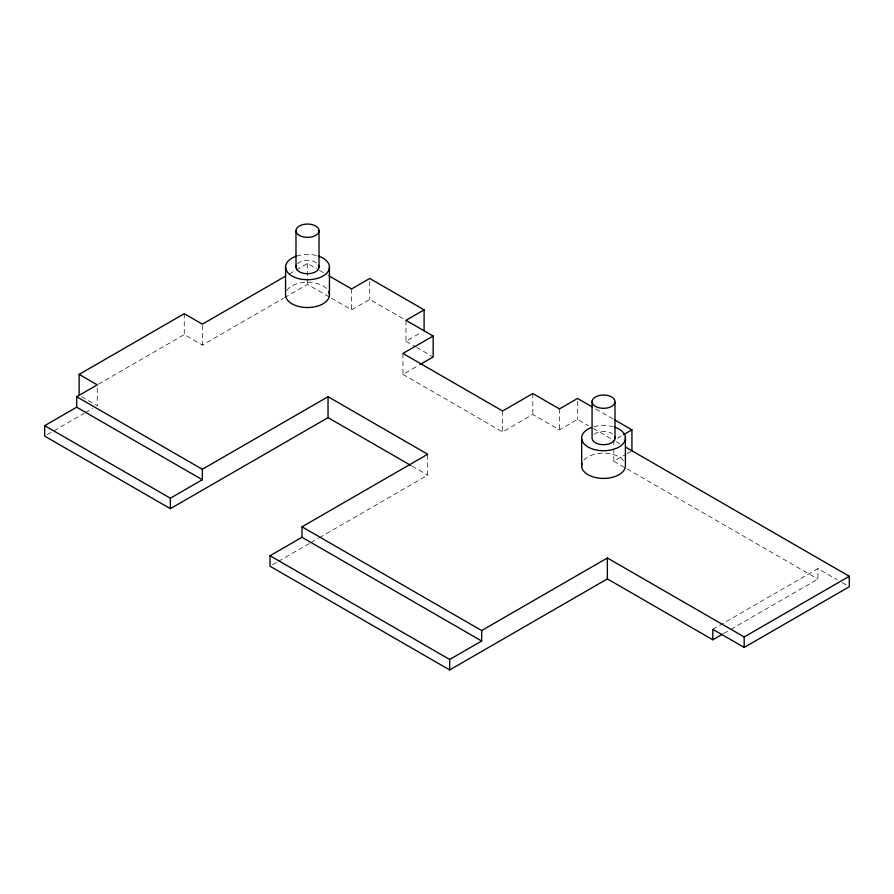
<?xml version="1.0" encoding="UTF-8"?>
<svg xmlns="http://www.w3.org/2000/svg" width="894" height="894" viewBox="0 0 894 894"><rect width="100%" height="100%" fill="white"/><g stroke="black" fill="none" stroke-linecap="round" stroke-linejoin="round"><path stroke-width="0.67" stroke-dasharray="4.47 3.35" d="M98.474 384.152L184.253 334.624L202.379 345.084L283.342 298.35M289.377 273.933L307.502 263.462L318.23 269.664M47.091 434.741L84.125 413.363M85.31 412.67L92.484 408.536M284.549 297.646L307.502 284.393L330.154 297.467M331.339 298.16L351.61 309.86L369.725 299.389L404.77 319.627M405.977 320.32L405.977 341.251L421.689 332.177M402.959 353.454L402.959 374.385L418.671 365.311M272.435 564.818L277.241 562.047M278.447 561.343L309.749 543.284M310.944 542.58L318.175 538.411M319.37 537.719L427.701 475.172L427.701 454.241M402.959 374.385L502.618 431.925L532.824 414.481L559.432 429.846L577.558 419.375L588.431 425.656M617.43 438.216L622.258 435.423M613.809 448.676L613.809 461.237L625.889 454.264M627.096 453.56L631.924 450.777M712.797 629.309L817.921 568.618L837.231 579.77M723.671 633.5L729.716 630.013M730.923 629.309L817.921 579.089L817.921 568.618M595.683 408.916L613.809 419.375M319.426 270.346L324.187 273.095M593.27 428.449L615.016 441.01M616.223 441.703L619.844 443.793M842.059 582.553L846.886 585.346M405.977 341.251L415.431 346.704M416.615 347.386L433.165 356.941M613.809 461.237L625.878 468.21M627.096 468.903L817.921 579.089M412.1 466.165L427.701 475.172M81.555 396.712L97.256 405.775L97.256 386.242M613.809 440.306L613.809 447.279M577.558 401.238L577.558 419.375M559.432 408.916L559.432 429.846M532.824 393.55L532.824 414.481M502.618 410.994L502.618 431.925M369.725 281.252L369.725 299.389M351.61 288.93L351.61 309.86M307.502 263.462L307.502 284.393M202.379 325.55L202.379 345.084M184.253 313.693L184.253 334.624M583.883 460.186A21.914 12.65 0 0 1 604.947 453.146A21.914 12.65 0 0 1 624.28 461.695M286.896 290.528A21.937 12.661 0 0 1 305.592 282.247A21.937 12.661 0 0 1 326.5 288.527M296.54 256.109A21.937 12.661 0 0 1 317.214 255.718M297.534 263.752A11.51 6.649 0 0 1 317.471 263.752M594.108 434.26A11.499 6.638 0 0 1 612.334 433.791M593.828 426.717A21.914 12.65 0 0 1 613.206 426.706"/><path stroke-width="1.34" d="M301.993 537.283L270.022 555.744L270.022 566.215L449.682 669.941L449.682 659.47L481.665 641.009L481.665 630.549L301.993 526.823L301.993 537.283L481.665 641.009M625.878 447.279L849.3 576.272L849.3 586.732L744.177 647.424L712.797 629.309L712.797 639.78L722.464 634.192M79.141 395.316L79.141 374.385L184.253 313.693L202.379 324.153L285.756 276.022M301.993 526.823L427.701 454.241L328.042 396.712L202.335 469.283L202.335 479.743L76.672 407.195L76.672 396.735L97.256 384.845L79.141 374.385M410.894 465.472L328.042 417.632L170.363 508.675L44.7 436.127L44.7 425.656L76.672 407.195M424.102 330.78L424.102 309.86L405.977 320.32L433.165 336.021L433.165 356.941L419.878 364.618M433.165 336.021L402.959 353.454L502.618 410.994L532.824 393.55L559.432 408.916L577.558 398.456L592.051 406.826M44.7 425.656L170.363 498.204L202.335 479.743M623.476 434.73L631.924 429.846L631.924 450.777M481.665 630.549L607.361 557.979L744.177 636.964L849.3 576.272M449.682 669.941L607.361 578.899L712.797 639.78M424.102 309.86L369.725 278.459L351.61 288.93L328.958 275.855M615.016 420.079L631.924 429.846M76.672 396.735L202.335 469.283M270.022 555.744L449.682 659.47M744.177 636.964L744.177 647.424M625.398 437.222L625.398 464.936A21.914 12.65 0 0 1 602.12 478.391A21.914 12.65 0 0 1 582.039 463.315M614.994 402.255A11.499 6.638 0 0 1 596.946 407.128A11.499 6.638 0 0 1 598.667 395.673A11.499 6.638 0 0 1 614.994 402.255L614.994 438.63M607.361 557.979L607.361 578.899M592.074 401.115L592.074 437.49A11.499 6.638 0 0 0 604.042 444.698A11.499 6.638 0 0 0 614.86 436.898M581.67 438.898L581.67 466.612M329.439 267.071L329.439 294.852M328.042 396.712L328.042 417.632M319.024 230.708L319.024 267.071M295.992 230.708L295.992 267.071M285.566 267.071L285.566 294.852A21.937 12.661 0 0 0 310.363 307.413A21.937 12.661 0 0 0 328.69 291.578M170.363 498.204L170.363 508.675M614.469 427.097A21.914 12.65 0 0 1 620.637 445.972A21.914 12.65 0 0 1 587.392 446.609A21.914 12.65 0 0 1 591.347 427.544M318.465 256.109A21.937 12.661 0 0 1 324.31 275.207A21.937 12.661 0 0 1 290.706 275.207A21.937 12.661 0 0 1 296.54 256.109M318.622 265.35A11.51 6.649 0 0 1 307.502 273.72A11.51 6.649 0 0 1 296.383 265.35M299.356 235.413A11.51 6.649 0 0 0 318.622 232.429A11.51 6.649 0 0 0 304.519 224.282A11.51 6.649 0 0 0 299.356 235.413"/></g></svg>
